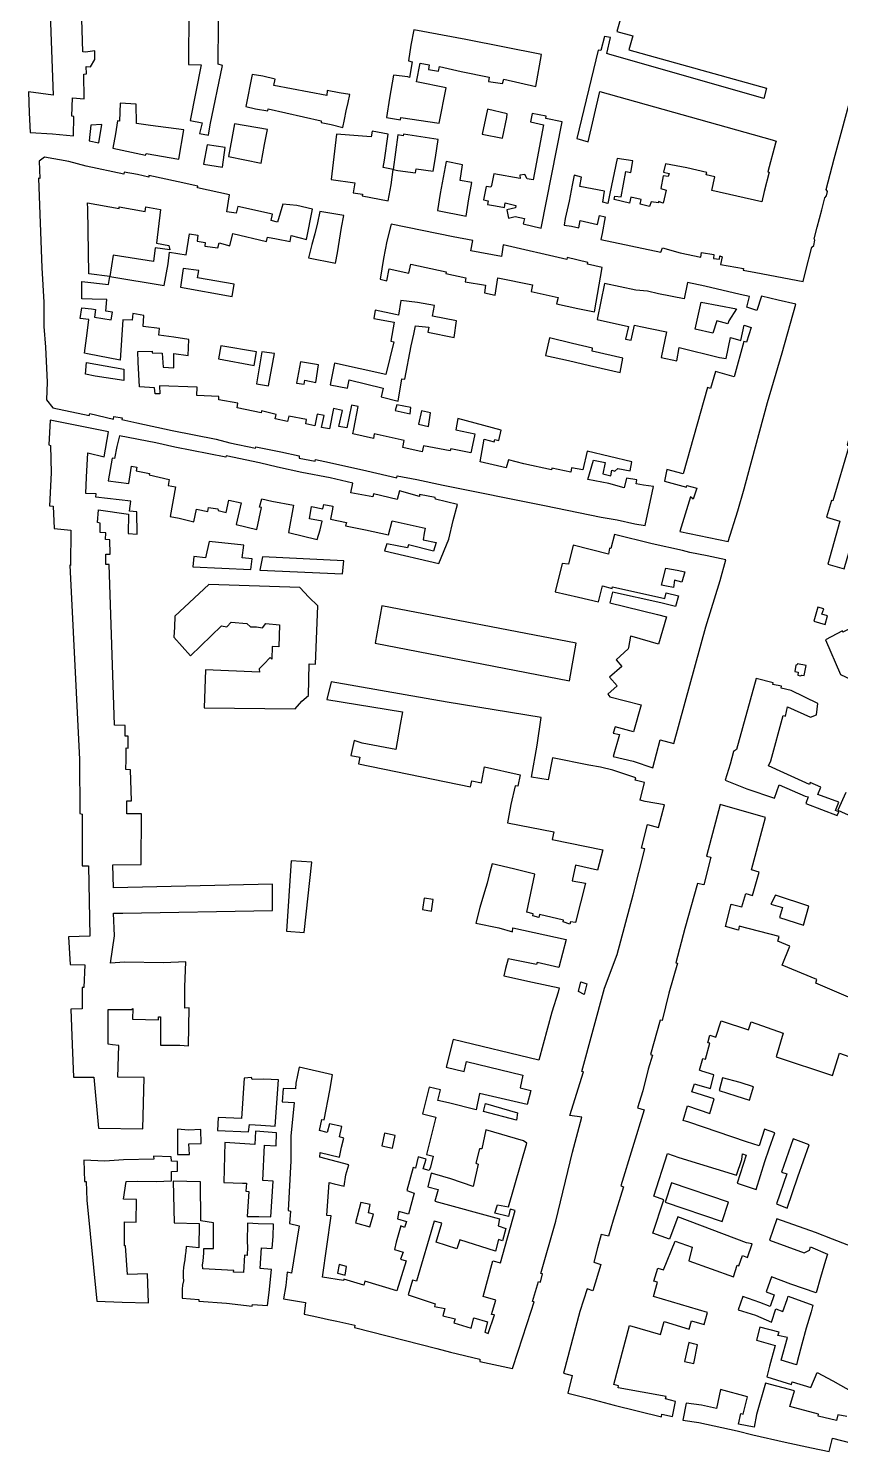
# Model space of a CAD drawing. Extents: x 144 to 1672, y -10 to 1743.
# Drawn here: x 159 to 671, y 141 to 1038 of the extents above; entities that cross this region are included whole.
import ezdxf

# ---------------------------------------------------------------- set-up
doc = ezdxf.new("R2010")
doc.units = 0

msp = doc.modelspace()

# ---------------------------------------------------------------- linework, layer by layer
at = {"layer": ''}
for points in [[(168.832212, 1155.907259), (174.609489, 996.277331), (159.083858, 998.422742), (159.564038, 985.256702), (160.100451, 972.777164), (174.161934, 972.018535), (187.504675, 970.713449), (187.778389, 982.928138), (187.778389, 982.928138)], [(260.668515, 1119.274403), (260.008533, 1015.697683), (267.939459, 1015.536938), (261.100018, 980.439661), (268.51129, 978.789375), (266.979196, 972.239199), (272.518777, 971.168637), (273.695587, 977.635176), (281.42627, 1014.971199), (278.54888, 1015.833834), (279.408048, 1118.672036)], [(187.778389, 982.928138), (186.417349, 983.015653), (186.754667, 994.724393), (194.182339, 993.923277), (193.970831, 1009.507), (195.591497, 1009.775587), (195.390276, 1014.325942), (198.180192, 1014.12194), (200.816956, 1018.800557), (200.907583, 1024.271786), (194.983884, 1023.512469), (193.451244, 1023.659944), (192.507453, 1051.166493)], [(533.511593, 1048.844798), (529.893012, 1036.53304), (540.049809, 1033.731814), (537.490739, 1024.883092), (624.168573, 1000.670383), (622.648527, 994.246926), (524.876399, 1022.228269), (523.639228, 1022.574166), (525.999343, 1032.624417), (522.235813, 1033.410669), (519.936144, 1024.480986), (518.076284, 1024.781299), (504.752082, 968.920836), (511.843858, 966.917479), (519.208429, 998.687623), (627.923799, 968.13815), (630.274387, 967.405511), (630.014302, 966.154325), (625.075517, 947.943878), (625.981479, 947.755814), (622.825974, 935.572537), (621.381731, 929.083182), (589.900823, 936.181166), (591.709409, 944.856651), (586.309651, 946.163629), (586.605785, 947.658273), (574.129934, 950.422768), (560.56432, 952.995235), (559.388148, 947.764048), (562.872264, 946.949002), (562.372316, 944.967505), (559.103625, 945.563908), (557.766339, 937.497876), (560.950996, 936.485407), (559.126629, 928.173152), (556.209415, 929.217415), (556.137176, 928.450096), (551.563248, 928.982309), (550.619805, 926.13689), (544.665334, 927.640732), (545.209721, 930.656992), (538.700363, 932.016427), (537.832304, 928.285866), (528.273898, 930.456136), (528.682186, 932.717082), (532.585583, 932.24708), (535.647216, 948.170393), (538.676447, 947.625002), (539.925493, 954.860858), (530.199108, 956.369631), (525.577619, 934.235427), (524.309104, 927.956531), (521.156377, 928.962996), (522.233583, 935.790816), (506.532733, 938.735587), (507.689308, 944.664291), (502.956046, 945.827235), (501.751437, 939.633126), (499.810385, 929.507814), (497.41791, 918.625359), (496.789056, 914.349842), (501.267116, 913.674982), (505.932575, 912.614852), (506.757276, 917.405166), (517.640611, 914.78418), (518.924815, 920.523225), (522.668343, 919.648174), (520.7351, 909.181589), (519.914886, 905.352213), (557.721791, 897.36986), (558.717028, 900.032645), (569.915497, 897.034307), (582.918204, 894.231623), (583.270932, 897.119255), (591.121455, 895.834968), (590.828759, 893.261631), (594.71625, 892.907391), (594.920882, 894.99182), (596.389489, 894.511094), (595.357174, 889.59815), (609.808892, 887.020239), (609.580868, 886.024489), (617.531028, 884.45177), (647.304367, 878.841477), (648.740455, 884.996555), (648.740455, 884.996555)], [(648.740455, 884.996555), (652.755811, 900.471341), (654.013651, 901.510469), (654.809689, 904.902792), (654.215425, 905.80317), (656.194988, 913.199309), (659.070405, 924.050585), (660.998174, 931.630355), (662.060587, 932.970938), (662.616763, 935.631952), (661.807076, 936.75596), (666.926136, 956.259545), (691.899751, 1047.930303)], [(422.33319, 1001.030473), (403.722974, 1004.743102), (405.920286, 1016.42993), (411.723334, 1015.420106), (411.318687, 1012.480613), (417.472986, 1011.483579), (418.145022, 1014.348096), (431.794172, 1011.22875), (449.398649, 1007.724196), (449.1019, 1005.033114), (457.958202, 1003.628563), (458.682064, 1006.373309), (478.96422, 1001.732812), (482.503088, 1022.033495), (434.76618, 1031.37805), (402.023543, 1037.609559), (399.998862, 1027.865479), (398.532878, 1017.915553), (400.891581, 1017.441353), (399.337783, 1007.485485), (398.296176, 1007.800347), (389.104455, 1008.935649), (386.678154, 994.376092), (384.756016, 982.228108), (393.628278, 980.810577), (393.888489, 982.305239), (417.911112, 978.594816), (422.33319, 1001.030473), (422.33319, 1001.030473)], [(358.18827, 980.938557), (359.376601, 986.519988), (360.492912, 991.768168), (361.5412, 996.688088), (354.824222, 997.908932), (347.420745, 999.193994), (347.075952, 996.221539), (313.662733, 1002.417481), (314.582815, 1006.403467), (306.868355, 1008.365239), (300.179182, 1009.327625), (296.153431, 989.195832), (302.13189, 987.7728), (309.870611, 986.416716), (310.066888, 987.768718), (343.60307, 980.068934), (343.646435, 979.016168), (349.944353, 977.874369), (357.139984, 976.023627), (358.18827, 980.938557), (358.18827, 980.938557)], [(257.101473, 974.403655), (235.964182, 977.164637), (227.251503, 978.436405), (226.862671, 990.720287), (216.776603, 991.34515), (216.355667, 980.025619), (215.22218, 980.190848), (214.020489, 971.920188), (212.307497, 962.877443), (232.941026, 958.482219), (233.268916, 959.632587), (253.775092, 955.959882), (257.101473, 974.403655), (257.101473, 974.403655)], [(460.673365, 982.22602), (460.718433, 984.487152), (448.318513, 987.425241), (445.145262, 971.792367), (457.804868, 969.320146), (460.673365, 982.22602), (460.673365, 982.22602)], [(307.935805, 965.166241), (309.820637, 974.616026), (288.93128, 978.281938), (287.341872, 968.943762), (285.240537, 957.621104), (305.690615, 953.525337), (307.935805, 965.166241), (307.935805, 965.166241)], [(495.469425, 979.521902), (485.160575, 981.587782), (485.388868, 983.108407), (476.488805, 984.794375), (475.556076, 979.498203), (483.637803, 977.635034), (477.269603, 942.970577), (473.40625, 943.690024), (472.022529, 946.243265), (468.801238, 945.870722), (469.023709, 943.826986), (452.408834, 946.801168), (450.860334, 939.383854), (450.61229, 938.269371), (447.511224, 938.831762), (445.830473, 930.380732), (448.823685, 929.650754), (448.447355, 927.446671), (453.496088, 926.566956), (459.043697, 925.582209), (459.536068, 928.352022), (466.201028, 926.87276), (466.136367, 925.319122), (460.655401, 923.945884), (461.670563, 918.772445), (465.794228, 919.738253), (471.661074, 918.600669), (470.861034, 915.195375), (482.151409, 912.402547), (495.469425, 979.521902), (495.469425, 979.521902)], [(205.2982, 977.783126), (198.320956, 977.410521), (197.385848, 967.498239), (203.428298, 966.323641), (205.2982, 977.783126), (205.2982, 977.783126)], [(387.783717, 939.880273), (388.942218, 949.555948), (382.660335, 950.834445), (383.433018, 955.374321), (385.732551, 971.796954), (375.623116, 973.559385), (375.074469, 970.021247), (353.274034, 971.689904), (349.778862, 943.237659), (364.701819, 941.151441), (363.792459, 934.729667), (369.671497, 934.015168), (369.475304, 932.824818), (385.842659, 929.754964), (387.783717, 939.880273), (387.783717, 939.880273)], [(403.499256, 949.988525), (414.231423, 948.356493), (415.676787, 957.017196), (417.35905, 968.41092), (395.371848, 971.697201), (395.207701, 970.730359), (391.895104, 971.323792), (388.942218, 949.555948), (391.923461, 948.837952), (403.058902, 947.470146), (403.499256, 949.988525), (403.499256, 949.988525)], [(283.124044, 963.386842), (271.689413, 965.078112), (269.495834, 952.898337), (281.297505, 950.869599), (283.124044, 963.386842), (283.124044, 963.386842)], [(552.956018, 749.682639), (546.737721, 750.435225), (542.187864, 751.210906), (542.628218, 753.731281), (535.987064, 754.943104), (534.526994, 748.727168), (524.885026, 751.416369), (511.722595, 754.099397), (515.145517, 766.248617), (522.608777, 764.778922), (521.108296, 757.597076), (526.076986, 756.298301), (526.725411, 759.823417), (528.700878, 759.237655), (530.561805, 761.007906), (538.272517, 759.505158), (539.456902, 765.183387), (511.15292, 771.788804), (508.528499, 760.051293), (501.320665, 761.46797), (500.832286, 758.697154), (489.026791, 761.073142), (488.782785, 760.046467), (471.242371, 763.97109), (461.672124, 766.41179), (460.272523, 761.365319), (443.721962, 765.237547), (446.375617, 779.491653), (452.64928, 777.739176), (453.049188, 779.224788), (455.559541, 778.701617), (457.087605, 785.179954), (429.61017, 792.396647), (428.397128, 785.329407), (440.50984, 782.71477), (440.233833, 781.553399), (437.901294, 770.804621), (425.245669, 773.271852), (424.88585, 772.128487), (407.999607, 775.217567), (407.295226, 771.549784), (395.070815, 774.282229), (395.95918, 778.686339), (377.033882, 782.898068), (376.505505, 779.968613), (363.478852, 782.781299), (364.107054, 785.784545), (366.920401, 800.096443), (362.63799, 800.903918), (359.820643, 786.57506), (354.75996, 787.506671), (357.040264, 797.574932), (351.269246, 798.780325), (348.923683, 785.996912), (343.878958, 786.912551), (345.431465, 794.346828), (341.14506, 795.153309), (339.628537, 787.832768), (333.877495, 789.077068), (334.345934, 791.87683), (323.178918, 793.946152), (322.446781, 790.636617), (314.564463, 792.191349), (315.30428, 794.911144), (306.017433, 797.361681), (305.821156, 796.007683), (290.607377, 799.18372), (291.06796, 802.225968), (279.030737, 804.159032), (279.163537, 806.263455), (265.102044, 807.021082), (265.468, 812.333515), (241.619489, 813.12811), (241.888238, 807.93709), (238.882735, 808.053391), (238.545423, 811.869391), (229.073996, 812.425084), (228.15995, 827.931341), (228.095607, 834.756756), (237.104379, 834.889824), (237.099882, 833.906932), (243.398294, 833.7131), (243.928567, 824.811892), (250.649942, 824.368377), (250.806308, 833.485768), (259.698575, 832.153038), (260.146823, 842.25517), (250.751687, 843.690938), (241.344475, 844.931132), (241.646088, 849.312591), (231.412575, 850.410515), (231.8393, 857.469176), (224.922725, 858.651211), (224.501499, 854.523269), (218.57033, 854.766806), (216.900725, 829.209411), (196.227114, 833.297317), (194.47505, 833.650465), (196.066164, 846.295559), (197.176252, 854.953441), (191.708288, 855.58391), (192.649759, 862.343944), (198.792254, 861.671217), (201.414419, 861.249768), (200.657539, 856.399547), (211.289846, 854.615884), (212.034733, 859.42919), (207.832142, 860.219665), (208.394697, 867.509758), (199.274359, 867.75394), (192.636675, 867.942958), (192.614399, 878.949393), (209.533122, 876.939972), (210.330026, 882.003714), (244.653527, 876.232377), (247.095401, 890.012601), (248.041166, 897.367357), (258.422036, 895.635714), (260.608218, 908.951064), (265.736725, 907.965533), (265.503361, 904.352393), (270.540074, 903.387862), (270.323349, 901.079918), (278.513328, 900.154679), (279.205399, 903.169862), (286.061749, 901.302329), (287.8021, 909.213485), (309.169713, 904.142335), (309.741892, 906.869199), (315.425108, 905.684806), (323.981946, 904.071852), (324.7662, 907.825407), (334.368373, 905.384689), (338.170046, 924.436916), (328.272403, 926.676219), (319.407898, 927.656687), (316.117086, 916.280752), (311.970505, 917.321659), (312.862697, 921.401459), (291.055803, 926.041758), (289.971994, 921.90917), (284.045152, 922.801313), (285.747032, 933.524465), (265.624395, 937.900463), (265.788565, 938.912209), (253.512332, 941.757443), (235.045952, 945.751409), (234.921693, 944.733653), (227.73785, 946.22117), (219.420429, 947.697297), (219.232192, 946.454058), (195.549621, 951.674088), (184.426868, 954.427926), (169.240904, 957.337525), (165.906677, 954.680936), (166.268322, 943.864922), (165.494022, 943.94515), (167.552443, 887.400217), (168.718813, 865.82084), (168.762823, 850.515603), (169.80185, 837.435086), (170.780377, 815.37982), (170.551152, 804.298673), (174.360337, 799.149736), (197.436465, 794.404996), (197.700545, 795.657178), (212.582844, 792.115088), (212.839184, 793.836269), (218.151322, 792.896543), (217.959206, 791.876826), (227.361922, 789.653738), (249.691695, 784.993207), (277.317645, 779.402938), (286.089693, 777.144253), (302.245399, 773.85996), (302.461369, 774.699052), (318.233934, 771.484808), (329.731982, 768.911395), (329.679318, 767.402653), (339.764769, 765.559403), (339.93292, 766.55319), (348.844952, 764.843259), (372.399705, 759.404772), (391.205186, 755.045421), (391.477298, 756.396387), (403.925425, 754.039024), (420.460192, 750.502084), (484.236982, 737.629814), (520.104363, 730.232196), (530.233846, 728.629417), (541.217012, 726.076233), (547.810363, 725.04904), (552.956018, 749.682639), (552.956018, 749.682639)], [(436.722274, 930.941221), (438.511713, 941.182359), (431.080339, 942.554247), (432.72194, 952.491114), (422.313268, 954.49119), (420.543914, 944.499505), (418.598825, 934.291377), (416.888978, 923.59517), (434.908573, 920.093393), (436.722274, 930.941221), (436.722274, 930.941221)], [(210.330026, 882.003714), (197.187028, 883.649966), (196.401825, 924.589671), (196.28811, 928.545255), (216.179583, 924.833948), (216.32785, 925.970437), (232.639341, 922.931535), (232.964244, 926.032724), (242.39512, 924.244693), (239.789749, 903.004537), (247.62425, 901.615473), (248.221495, 898.752297), (238.914164, 900.172056), (237.967699, 891.458209), (212.516298, 895.4887), (210.330026, 882.003714), (210.330026, 882.003714)], [(353.786397, 896.88589), (356.408978, 912.799449), (357.766052, 920.528194), (342.755509, 923.052519), (341.239018, 915.792852), (339.519116, 908.832649), (337.707601, 902.243697), (335.507972, 893.818876), (352.509769, 890.356535), (353.786397, 896.88589), (353.786397, 896.88589)], [(520.756014, 887.728533), (511.508906, 889.833782), (511.697022, 890.839531), (498.638659, 894.073325), (498.462383, 892.804134), (458.249206, 901.897355), (457.155759, 894.538681), (437.89088, 898.139886), (439.227421, 904.74904), (426.723417, 907.099443), (387.675132, 914.995639), (384.991337, 904.235072), (382.786423, 893.287659), (380.780068, 880.372357), (384.930641, 879.331449), (386.415341, 886.864549), (398.831276, 884.011265), (400.015663, 889.689491), (422.269591, 885.026022), (422.049473, 883.883581), (434.820699, 881.129904), (434.308543, 878.698375), (447.139992, 876.629201), (446.478924, 871.801882), (453.203661, 870.136986), (454.965527, 881.090617), (476.740643, 876.73773), (475.860359, 872.526205), (492.965791, 868.779425), (491.961896, 864.807451), (505.411599, 861.912728), (515.784266, 859.748028), (520.756014, 887.728533), (520.756014, 887.728533)], [(288.639765, 877.121796), (265.655112, 881.22286), (266.427801, 885.767726), (256.649395, 887.025074), (254.978908, 875.261134), (287.450308, 869.353052), (288.639765, 877.121796), (288.639765, 877.121796)], [(606.15816, 734.282253), (610.108775, 748.041754), (612.54806, 756.81072), (624.985002, 802.658134), (634.045679, 833.934485), (642.798683, 864.573357), (631.655882, 867.161543), (621.083753, 869.542878), (618.149455, 860.631475), (611.788146, 862.702311), (613.619655, 869.376074), (607.601192, 870.632477), (585.307613, 875.81584), (574.563902, 878.297052), (572.3872, 867.868511), (556.243475, 871.164754), (549.323082, 872.686056), (541.979202, 873.442215), (522.143777, 877.496736), (519.802994, 866.23207), (517.430238, 854.886593), (537.213647, 850.581635), (535.333521, 842.508894), (538.881629, 841.942281), (541.005918, 851.346046), (544.757397, 850.40114), (552.061058, 849.050275), (561.224403, 847.054836), (557.963132, 831.00489), (567.6493, 828.896423), (569.122423, 837.212854), (594.536811, 831.03601), (598.763437, 830.413172), (601.60413, 843.589487), (608.093198, 841.579455), (610.217661, 851.330477), (614.599515, 849.851391), (611.565272, 840.627708), (609.928972, 841.009732), (603.830597, 818.770503), (592.209184, 822.068415), (589.062431, 811.388908), (587.178753, 811.948679), (571.672054, 757.688864), (561.463328, 760.431241), (559.894821, 752.917142), (573.771166, 749.149072), (574.083046, 750.216627), (580.280928, 748.574954), (578.098052, 741.67186), (576.446276, 743.004854), (569.645671, 721.293848), (600.176966, 714.834976), (606.15816, 734.282253), (606.15816, 734.282253)], [(394.354625, 817.533962), (396.254395, 817.220655), (400.396389, 838.317335), (401.932882, 845.664806), (402.973391, 850.980884), (411.510621, 850.040501), (410.870417, 846.983379), (427.401188, 843.446443), (428.919375, 854.011032), (413.733407, 856.932595), (414.982232, 863.726399), (404.198288, 865.582976), (393.841182, 866.961357), (392.411441, 857.633074), (390.384024, 858.100118), (377.52895, 860.801952), (376.680032, 855.487772), (389.555244, 853.139172), (387.565385, 841.257647), (389.329399, 840.853603), (384.401328, 820.222331), (351.910547, 827.263986), (349.257244, 813.704397), (360.148791, 811.518467), (361.245152, 816.778637), (382.708559, 811.688481), (381.388565, 806.211892), (392.076256, 803.458283), (394.354625, 817.533962), (394.354625, 817.533962)], [(590.497351, 846.371241), (579.390361, 848.743872), (583.119154, 865.810399), (605.365337, 861.602968), (600.575715, 854.055599), (599.928158, 852.21687), (592.959992, 853.985665), (590.497351, 846.371241), (590.497351, 846.371241)], [(302.851353, 834.495776), (280.397369, 838.223365), (278.768629, 830.019776), (301.410012, 825.90492), (302.851353, 834.495776), (302.851353, 834.495776)], [(314.134603, 833.365383), (306.264082, 834.572852), (302.896833, 814.270074), (310.316278, 812.983008), (314.134603, 833.365383), (314.134603, 833.365383)], [(533.810609, 830.511375), (514.310687, 835.00179), (514.638936, 836.853657), (501.895691, 839.68914), (487.452455, 843.23897), (484.968082, 832.174948), (499.499351, 829.054154), (512.689457, 825.865196), (532.077625, 821.38182), (533.810609, 830.511375), (533.810609, 830.511375)], [(219.221182, 816.460523), (201.113407, 819.255874), (195.102848, 820.356615), (195.749312, 827.818299), (219.236819, 823.578269), (219.221182, 816.460523), (219.221182, 816.460523)], [(333.193172, 816.656351), (340.221361, 815.188872), (341.919425, 826.252301), (330.552815, 828.275824), (327.995335, 814.777054), (332.752815, 814.132982), (333.193172, 816.656351), (333.193172, 816.656351)], [(400.12495, 799.447728), (391.320709, 801.198513), (390.285018, 797.491986), (399.623922, 795.368722), (400.12495, 799.447728), (400.12495, 799.447728)], [(232.095042, 377.071645), (215.502609, 377.176974), (215.999868, 397.195872), (212.148369, 397.695788), (209.358551, 398.103355), (209.413709, 419.969521), (223.926565, 419.812373), (224.785128, 420.590265), (224.614006, 413.82683), (241.022693, 413.45317), (240.971751, 415.292259), (242.312888, 415.311527), (242.387485, 397.38386), (254.573351, 397.281796), (259.84994, 397.053563), (260.3611, 420.822425), (257.666799, 420.6891), (257.705611, 434.063453), (258.236681, 449.983104), (244.194365, 449.257896), (219.599232, 449.684665), (210.849683, 449.144333), (213.269381, 466.361231), (212.773791, 480.60799), (218.493513, 480.54318), (312.920246, 482.223902), (312.904829, 498.814395), (212.598421, 496.61681), (212.302547, 511.144862), (230.164403, 511.326263), (230.224747, 543.27284), (221.012467, 543.268601), (221.112447, 551.402136), (223.9863, 551.411633), (223.477519, 571.05484), (220.472052, 571.247978), (220.6389, 577.464581), (220.598749, 584.757988), (221.879956, 584.664527), (221.891821, 592.207371), (220.075727, 592.240237), (220.095172, 599.000752), (213.257874, 599.12601), (209.901304, 700.429824), (207.813755, 700.389986), (207.936868, 706.939896), (210.563276, 707.000413), (210.452184, 716.058074), (207.630351, 716.299012), (207.796128, 720.434072), (204.251846, 720.683365), (204.346691, 726.589669), (202.570639, 726.872978), (203.189427, 734.848579), (222.095535, 732.123665), (221.82984, 719.97881), (227.509471, 719.57774), (227.368976, 733.54989), (222.77912, 734.158952), (223.532661, 740.276463), (201.628892, 742.843261), (201.709789, 744.91678), (195.287737, 745.292287), (195.763968, 755.476231), (196.542256, 770.897802), (206.838884, 768.338972), (209.48531, 784.031998), (172.671982, 791.452094), (171.961497, 775.932699), (172.955116, 775.442237), (173.453148, 758.181946), (172.281004, 737.525788), (174.639743, 737.120439), (175.279118, 723.055229), (185.835954, 721.976096), (185.5531, 699.759816), (185.114144, 699.961611), (191.233884, 577.516635), (191.427894, 543.445479), (192.876561, 542.995695), (193.031415, 510.394409), (196.87522, 510.461283), (197.706541, 466.0609), (184.38687, 465.708525), (185.347777, 448.188533), (194.55604, 448.138888), (193.985825, 433.722042), (192.932068, 433.697639), (193.008988, 420.289297), (185.724465, 420.066533), (186.66699, 397.855589), (187.406737, 377.167485), (200.33512, 377.273591), (203.176451, 345.111958), (231.136337, 344.576685), (232.095042, 377.071645), (232.095042, 377.071645)], [(412.504657, 795.992752), (406.833457, 797.26395), (404.837459, 788.963756), (411.230944, 787.36788), (412.504657, 795.992752), (412.504657, 795.992752)], [(424.023044, 716.482106), (426.707286, 728.115808), (429.454667, 738.339499), (415.574108, 741.670515), (415.414914, 742.574661), (405.612914, 744.532515), (405.452647, 743.347136), (392.917288, 746.833126), (391.477541, 741.335641), (376.551417, 745.046383), (376.043471, 743.037946), (362.32217, 745.587555), (363.526781, 751.782667), (349.27497, 755.01808), (331.339176, 758.499864), (316.053601, 761.776722), (304.683399, 764.584569), (283.714607, 769.04682), (283.470599, 768.01815), (251.238962, 774.48292), (239.317866, 777.145363), (216.4331, 781.454934), (214.809208, 774.919768), (213.260597, 767.304876), (211.815817, 767.547102), (209.321697, 753.079373), (222.245168, 751.428243), (224.094848, 762.365866), (227.283709, 761.767503), (226.899361, 759.497563), (235.340375, 757.735984), (235.152351, 756.906856), (247.692054, 754.108383), (247.079405, 750.30684), (251.752892, 749.330523), (248.386501, 730.707142), (254.009898, 729.621567), (263.308805, 727.333673), (264.913531, 735.407555), (272.229076, 733.880054), (272.585623, 736.419433), (278.440647, 735.573225), (278.735443, 734.462453), (283.700142, 733.164673), (285.320673, 740.927213), (293.159044, 739.291677), (289.958862, 725.642557), (302.997268, 722.39978), (305.926228, 736.432219), (304.637038, 736.526683), (306.068657, 741.737784), (312.41833, 740.322543), (326.195523, 737.796852), (322.901719, 720.606363), (341.104511, 716.285237), (342.895803, 722.354317), (344.179785, 727.659295), (336.113836, 729.167221), (337.566729, 736.937832), (344.626833, 735.430423), (345.235034, 738.349858), (351.006054, 737.144465), (350.649906, 735.379429), (349.4931, 729.003679), (359.510525, 726.82718), (359.006581, 724.841691), (371.466559, 722.24184), (386.093663, 719.18984), (388.217677, 728.046778), (409.150465, 723.41791), (408.470246, 720.162233), (407.94922, 716.003407), (415.963152, 714.244048), (414.475535, 708.802467), (398.551705, 712.82206), (397.88413, 710.870583), (384.897292, 713.492657), (383.454112, 709.08883), (417.832351, 701.044351), (424.023044, 716.482106), (424.023044, 716.482106)], [(681.408721, 725.943419), (694.917781, 722.030854), (694.361946, 720.038407), (704.602631, 717.341918), (714.00905, 714.54707), (730.340214, 773.193082), (721.33295, 776.007683), (711.252018, 778.882706), (686.939455, 785.433172), (686.479723, 784.037399), (678.150864, 786.573247), (675.135759, 775.752972), (676.352988, 775.433032), (665.989246, 740.541084), (665.290844, 740.740018), (662.176188, 730.37781), (670.588827, 727.763084), (662.899403, 700.741904), (673.283647, 697.786894), (681.408721, 725.943419), (681.408721, 725.943419)], [(557.244677, 589.993379), (565.76516, 587.515301), (586.091499, 661.118249), (595.163084, 690.2981), (598.686316, 703.47507), (586.904809, 705.932866), (575.869471, 707.936253), (571.240018, 709.167), (552.282773, 713.361768), (528.484783, 719.285329), (526.221126, 710.532237), (525.247353, 710.80715), (524.594717, 706.852954), (502.433136, 712.608034), (499.425455, 700.714054), (495.537928, 701.003435), (491.126224, 683.219786), (505.76517, 679.904351), (518.432549, 677.000052), (520.868469, 686.981425), (526.978553, 685.362746), (527.186623, 686.363497), (560.108322, 678.972385), (561.000314, 682.66901), (568.822519, 680.638333), (566.895182, 673.905742), (557.728066, 676.341243), (527.188922, 683.071545), (525.505034, 676.279954), (555.457054, 668.810537), (561.184086, 667.441523), (556.237761, 650.110178), (539.619833, 654.945375), (538.486429, 655.274253), (537.30129, 648.128166), (537.145142, 647.192249), (529.434134, 640.351864), (533.104134, 636.189888), (525.325322, 629.451319), (530.188056, 623.907687), (524.214172, 618.708892), (525.422693, 616.97598), (545.361449, 612.015341), (540.467108, 594.872565), (528.821745, 598.183467), (527.702024, 594.06586), (531.609194, 593.162782), (527.698509, 579.446162), (540.134326, 576.418245), (552.701312, 572.318557), (557.244677, 589.993379), (557.244677, 589.993379)], [(300.014124, 703.902928), (293.716018, 704.693481), (294.837673, 712.565048), (272.88991, 714.965219), (270.629379, 704.541706), (263.289527, 705.375704), (262.651591, 698.972744), (299.148565, 697.283549), (300.014124, 703.902928), (300.014124, 703.902928)], [(357.841685, 702.730641), (306.604739, 705.316505), (304.995777, 696.764647), (356.939449, 694.641429), (357.841685, 702.730641), (357.841685, 702.730641)], [(565.699952, 685.976509), (561.209966, 686.752158), (558.096932, 687.335511), (560.796729, 698.1799), (567.992693, 696.958812), (572.721968, 695.797866), (570.994335, 689.320625), (566.26106, 690.467605), (565.699952, 685.976509), (565.699952, 685.976509)], [(331.344817, 614.215828), (335.605611, 617.935669), (336.086791, 637.75199), (339.966379, 637.551421), (341.549952, 674.354798), (335.741256, 679.914886), (330.100405, 685.87503), (272.832086, 687.907194), (251.315834, 667.878174), (251.076741, 660.883275), (250.78608, 654.515062), (261.313473, 642.751822), (280.789557, 661.73713), (284.082242, 661.224531), (286.765956, 664.057082), (296.628449, 663.303613), (299.078036, 661.039198), (302.7422, 661.057271), (306.553763, 660.523449), (308.698597, 663.292415), (317.367597, 662.44576), (316.869541, 648.622617), (312.674573, 648.718573), (312.391092, 640.788699), (311.333914, 641.870926), (307.396118, 637.547213), (304.596575, 634.56604), (304.779138, 632.533297), (270.581082, 633.929934), (269.862326, 610.078375), (327.123395, 609.444219), (331.344817, 614.215828), (331.344817, 614.215828)], [(504.389136, 650.797387), (381.855691, 674.445838), (377.532781, 650.823649), (500.062244, 627.17719), (504.389136, 650.797387), (504.389136, 650.797387)], [(662.762912, 668.095882), (659.159122, 669.054681), (660.334407, 672.561567), (656.606882, 673.520431), (654.131635, 664.672649), (661.167459, 662.516649), (662.762912, 668.095882), (662.762912, 668.095882)], [(693.414743, 624.254), (691.801844, 631.349637), (692.460689, 631.848229), (683.498785, 645.285066), (691.35701, 651.220317), (696.420328, 655.422716), (701.603278, 659.406523), (692.479825, 669.157333), (686.778284, 665.751557), (680.83706, 661.96871), (672.444922, 657.866808), (672.125942, 658.524563), (661.362074, 652.850247), (670.99427, 631.101862), (691.976288, 621.26514), (693.414743, 624.254), (693.414743, 624.254)], [(646.542435, 630.735219), (648.035076, 630.416134), (649.295583, 636.653132), (643.875755, 637.752565), (643.616002, 637.15398), (642.797643, 636.935868), (642.017274, 632.96976), (644.252274, 632.550509), (643.931944, 630.5769), (645.783785, 630.19776), (646.542435, 630.735219), (646.542435, 630.735219)], [(669.816254, 544.464958), (667.765096, 545.343134), (669.799435, 550.583868), (656.685972, 555.374353), (658.604232, 559.976515), (651.88818, 563.029431), (651.408499, 561.654621), (635.211004, 569.097016), (625.42621, 573.486649), (627.060391, 576.754812), (634.670741, 605.23093), (636.163381, 604.910848), (637.443561, 610.591028), (652.048954, 604.105405), (655.817633, 605.558357), (656.655609, 612.892223), (639.779906, 620.992557), (633.56198, 622.470589), (633.642411, 623.647028), (628.262465, 624.685571), (628.522545, 625.92179), (617.703056, 628.537752), (605.422373, 583.860726), (603.386026, 582.486714), (601.290475, 574.634605), (598.115992, 564.372207), (611.947569, 558.9048), (629.263479, 553.036459), (632.177615, 561.544744), (648.694571, 554.381587), (650.486519, 553.962563), (649.111341, 549.837102), (668.757334, 542.154449), (669.816254, 544.464958), (669.816254, 544.464958)], [(467.733858, 204.476581), (475.893411, 229.758285), (477.784334, 235.524974), (476.846485, 235.803858), (480.644789, 248.29817), (481.78619, 247.994231), (483.046178, 253.209423), (482.068407, 253.474359), (491.501182, 286.423996), (501.889334, 329.909589), (507.875834, 351.890465), (500.360477, 352.975012), (508.828579, 380.613501), (507.830819, 380.818575), (522.09128, 433.250014), (530.033278, 454.620184), (540.131008, 492.219503), (547.56197, 521.117816), (545.570481, 521.599808), (549.294178, 536.50199), (556.250359, 534.703261), (559.917823, 548.91994), (547.868727, 551.074525), (544.687932, 551.844513), (547.27612, 562.979343), (541.533142, 564.392273), (541.941106, 566.019579), (527.414661, 570.789842), (519.67615, 572.577996), (512.288669, 573.94487), (489.276332, 578.595756), (486.734655, 564.764677), (476.202006, 566.321764), (479.649052, 586.576625), (482.27633, 603.873239), (422.900535, 613.731702), (396.423531, 618.208752), (349.835527, 626.445116), (347.23132, 615.222487), (394.809545, 607.643205), (393.428359, 599.598142), (390.562339, 583.765517), (369.457647, 587.881575), (364.43326, 589.545601), (362.360805, 580.047006), (367.876397, 578.887647), (367.139817, 574.697996), (437.749242, 560.321409), (438.449683, 564.091976), (444.703579, 562.701732), (446.560825, 572.846058), (468.942371, 567.919082), (467.513693, 560.662353), (465.881345, 560.969537), (463.189042, 549.182158), (461.119509, 537.60002), (490.134503, 531.985104), (489.173974, 526.960355), (521.026511, 520.603571), (517.734976, 507.812647), (503.973956, 510.769399), (501.685862, 501.069341), (510.202795, 499.445435), (503.851701, 474.791479), (500.790459, 475.189203), (500.22692, 473.742591), (496.056519, 475.045946), (496.316605, 476.296136), (481.278589, 479.778423), (480.862449, 477.778918), (476.907475, 478.864629), (477.251373, 480.096814), (473.296397, 481.181529), (478.28607, 505.178589), (464.896483, 508.579203), (451.295252, 511.785341), (449.419709, 504.8751), (448.219543, 499.56309), (446.620096, 493.98685), (443.597477, 484.103563), (441.109743, 474.277878), (455.55332, 471.354699), (464.173585, 468.861597), (464.482234, 471.405992), (497.930831, 464.017589), (493.275651, 446.252014), (479.614535, 449.444211), (479.258671, 448.227998), (461.406699, 451.753643), (459.806988, 445.662503), (458.74686, 441.006016), (476.694427, 437.09016), (493.680192, 433.441225), (492.856567, 430.747417), (488.99432, 418.091493), (480.692549, 387.902381), (426.838553, 400.9891), (422.319242, 383.543764), (433.713453, 380.820726), (435.105689, 387.066641), (470.669128, 378.434804), (469.032591, 370.585447), (475.733357, 368.852706), (473.405727, 359.89308), (443.413503, 366.859611), (441.208982, 356.685521), (423.888306, 361.060078), (417.127531, 362.529415), (418.691605, 369.173389), (411.651607, 370.98913), (407.523777, 354.163267), (415.80095, 352.003627), (409.913397, 328.403168), (414.059988, 327.365253), (412.419992, 320.556669), (411.732324, 318.344756), (407.857154, 319.387521), (409.664457, 325.544413), (404.647956, 327.025826), (402.983836, 319.879976), (401.495228, 320.277892), (397.520308, 305.8568), (402.233355, 304.177966), (398.594312, 290.911231), (392.61987, 292.416088), (391.679561, 287.908219), (397.446383, 286.281728), (396.135186, 282.392726), (393.732852, 283.415774), (390.801834, 273.142269), (389.857533, 268.637395), (395.173254, 266.881415), (393.638284, 262.503573), (397.054397, 261.382213), (391.209208, 242.557505), (371.091357, 248.576988), (370.483377, 246.090621), (357.816379, 249.774265), (357.744138, 249.005946), (344.369894, 251.212116), (349.830138, 289.888539), (347.183874, 290.032595), (348.563609, 310.773499), (351.780314, 309.977545), (358.030224, 308.588297), (359.143443, 315.58076), (361.070569, 321.888269), (342.688375, 326.677491), (343.001324, 329.815613), (355.113833, 326.76989), (356.334455, 333.048824), (357.79028, 338.756858), (355.080505, 339.583485), (356.608571, 346.060836), (348.77826, 347.867004), (347.258623, 342.25879), (342.593334, 343.66718), (343.997904, 350.610597), (345.502523, 350.297491), (348.956721, 368.908876), (350.74595, 378.72794), (329.669547, 383.556465), (327.644625, 373.357339), (327.323557, 369.949798), (319.62014, 370.134373), (318.96113, 361.55707), (326.500799, 361.178994), (324.51013, 339.972405), (324.494152, 324.423689), (322.833553, 293.078625), (324.242391, 292.794507), (323.659617, 284.991505), (329.634104, 283.576453), (324.809, 253.639002), (322.21091, 254.317888), (321.324461, 245.885389), (319.895218, 237.538986), (333.796252, 235.1659), (332.902399, 227.860992), (337.839274, 226.769782), (342.772158, 225.683565), (348.255799, 224.467341), (353.408188, 223.329122), (364.822449, 220.776702), (364.546351, 219.441702), (416.468429, 206.190311), (425.136685, 203.862828), (443.56696, 199.413856), (443.50629, 197.860211), (464.247731, 193.627589), (467.733858, 204.476581), (467.733858, 204.476581)], [(674.284966, 556.680509), (669.257982, 545.502026), (678.10503, 541.59085)], [(712.237393, 412.067567), (655.411559, 436.450587), (656.031441, 438.802235), (634.17084, 447.762295), (639.018611, 459.718211), (631.308747, 462.891383), (632.248232, 465.800673), (607.037575, 472.370573), (606.57732, 469.958972), (598.388042, 472.275225), (602.023505, 486.364198), (608.820022, 484.546593), (611.135401, 492.976357), (615.357725, 491.737836), (619.572276, 506.464144), (614.891078, 507.981303), (623.557443, 540.881415), (595.158463, 549.087453), (586.432395, 516.526647), (589.242032, 515.846659), (584.850525, 498.529988), (580.723811, 499.409227), (572.79818, 471.03205), (567.10723, 449.391301), (568.240597, 448.991575), (562.630938, 430.200681), (558.419034, 412.863956), (557.181866, 413.222824), (551.251373, 391.482407), (552.388765, 391.142551), (549.733916, 382.334766), (546.33814, 368.644814), (542.864058, 357.923547), (547.070377, 356.606203), (532.496896, 308.661311), (534.10919, 308.162549), (527.540367, 287.020174), (524.625385, 276.877377), (520.123657, 278.115046), (517.8282, 269.626391), (515.468541, 260.47918), (519.754681, 259.141836), (514.844585, 242.423138), (511.157112, 243.660387), (506.583595, 229.472102), (496.281669, 190.673419), (501.821004, 189.095944), (499.12504, 177.956166), (512.574589, 174.701207), (528.338683, 170.468152), (558.031383, 163.138555), (558.331581, 164.771906), (558.331581, 164.771906)], [(337.750781, 512.675918), (324.759102, 513.665493), (321.666797, 469.172333), (332.958266, 468.47401), (337.750781, 512.675918), (337.750781, 512.675918)], [(414.254972, 489.314519), (408.495741, 490.166661), (407.350501, 482.999593), (413.037715, 481.813203), (414.254972, 489.314519), (414.254972, 489.314519)], [(650.930124, 485.02292), (630.006455, 491.909934), (627.03395, 486.331405), (634.349192, 484.195215), (632.414046, 477.797906), (647.63498, 472.967419), (650.930124, 485.02292), (650.930124, 485.02292)], [(509.280723, 429.40783), (505.713322, 431.276667), (507.249194, 437.416732), (510.936621, 436.095663), (509.280723, 429.40783), (509.280723, 429.40783)], [(558.331581, 164.771906), (565.104361, 163.353457), (566.985146, 172.699493), (560.567801, 174.496948), (560.947695, 175.871812), (530.695208, 181.288788), (531.055136, 182.643704), (527.986072, 183.362744), (537.9919, 220.746609), (557.459278, 214.976936), (559.694729, 223.207176), (575.598194, 218.335419), (577.053807, 223.636327), (584.927757, 221.300275), (587.142942, 228.932804), (552.969222, 238.95494), (555.58422, 247.882493), (553.309467, 248.621082), (555.748421, 256.731473), (559.432056, 255.792587), (566.65786, 273.806321), (577.456801, 270.013882), (575.400731, 261.325531), (603.455597, 251.405329), (605.714535, 258.738475), (606.827906, 258.259926), (609.042507, 264.755888), (612.310898, 263.558768), (615.304866, 272.067022), (611.760791, 272.726433), (568.437926, 289.111655), (563.070196, 275.083435), (552.650381, 278.755938), (559.494583, 299.838301), (553.25709, 302.093683), (561.764787, 329.115477), (569.015994, 326.640046), (605.384341, 315.320563), (608.638563, 325.404307), (609.195146, 328.851645), (611.469876, 328.07314), (605.721028, 310.278182), (617.777266, 306.46514), (623.186689, 323.961912), (625.980829, 331.972333), (629.414695, 342.11486), (623.077467, 344.47008), (619.743194, 333.948311), (611.673787, 336.52395), (575.405699, 348.759419), (571.67823, 349.83703), (574.37324, 359.123768), (588.640242, 354.332683), (591.279359, 363.599493), (577.267587, 367.951387), (578.966565, 373.032637), (580.858178, 372.374074), (588.887771, 369.998028), (591.167391, 378.746134), (583.53291, 381.042146), (582.020487, 381.700515), (584.175667, 389.073625), (585.887777, 388.634685), (588.507286, 398.578056), (587.250068, 398.758315), (588.525838, 403.620253), (592.253276, 402.48277), (595.67128, 412.824876), (612.931345, 407.008449), (614.530537, 412.09474), (634.687701, 404.911748), (630.37325, 389.966954), (665.90316, 378.20985), (670.237106, 392.258553), (701.320884, 381.181283)], [(298.32993, 347.287243), (305.542337, 346.983176), (314.562691, 346.321942), (316.573465, 375.580287), (307.333471, 376.025098), (300.032944, 375.731489), (299.690343, 377.021902), (295.07603, 376.65307), (293.410433, 351.121573), (278.546629, 351.866639), (278.211072, 343.571565), (297.768777, 342.721303), (298.32993, 347.287243), (298.32993, 347.287243)], [(616.114036, 371.040794), (607.725385, 373.755297), (596.626691, 376.770553), (594.371457, 368.878605), (604.851242, 365.405647), (613.499318, 362.651094), (616.114036, 371.040794), (616.114036, 371.040794)], [(466.63922, 350.204299), (445.910308, 355.492653), (447.066437, 360.552229), (467.312084, 354.678377), (466.63922, 350.204299), (466.63922, 350.204299)], [(260.60895, 328.456986), (260.193343, 335.253655), (267.988723, 335.372381), (267.658002, 344.241571), (259.97823, 343.838393), (253.025407, 344.412748), (253.081016, 328.370054), (260.60895, 328.456986), (260.60895, 328.456986)], [(313.235639, 311.604924), (306.889475, 312.099138), (307.942667, 334.30607), (315.111138, 333.94415), (315.514499, 342.138405), (302.179525, 343.087247), (301.680282, 334.717417), (282.913082, 335.952447), (282.121848, 310.875521), (294.03606, 310.308593), (296.41898, 310.348281), (296.121076, 305.418982), (297.91314, 305.219487), (297.030815, 289.28504), (304.203503, 289.359186), (311.759242, 289.178677), (313.235639, 311.604924), (313.235639, 311.604924)], [(390.217693, 340.333778), (383.456932, 341.83006), (381.884204, 333.879884), (388.477341, 332.419613), (390.217693, 340.333778), (390.217693, 340.333778)], [(452.821577, 227.418172), (450.86588, 227.651679), (453.696439, 236.61604), (445.770621, 238.988044), (451.773351, 261.473838), (456.622335, 260.230004), (465.947367, 293.224597), (462.682793, 294.076455), (461.606653, 289.335156), (453.125846, 291.363182), (454.693284, 296.786768), (461.685685, 295.550814), (473.221615, 335.602164), (471.202647, 336.981251), (447.461118, 344.094251), (444.936304, 332.015401), (443.383659, 332.078068), (441.119779, 322.900872), (442.584395, 322.421146), (439.288162, 308.266136), (425.396365, 313.072004), (415.207667, 315.976036), (412.849078, 316.680742), (410.745116, 308.012377), (417.230451, 306.487299), (415.159028, 298.997395), (456.037797, 287.832239), (455.033679, 283.430176), (459.922379, 281.802144), (457.930649, 274.047762), (455.432367, 274.768507), (453.480807, 267.512038), (430.908833, 274.740194), (429.085745, 268.937549), (416.103725, 273.209094), (419.650254, 285.088846), (414.89314, 286.461359), (403.589807, 248.557289), (401.099447, 249.163275), (398.488351, 240.071076), (415.389216, 234.29972), (415.025092, 232.547659), (421.578457, 231.35683), (420.171064, 226.689543), (428.073218, 224.868369), (427.201787, 222.352203), (438.056844, 219.018746), (439.716629, 225.500022), (448.424659, 222.902098), (446.6491, 216.379968), (448.90791, 215.686289), (452.821577, 227.418172), (452.821577, 227.418172)], [(643.969246, 314.304894), (651.232092, 334.509918), (640.97199, 338.28212), (633.724721, 317.31971), (637.053094, 316.341094), (630.645002, 297.271198), (637.261509, 294.676349), (643.969246, 314.304894), (643.969246, 314.304894)], [(234.098858, 253.159788), (221.577473, 252.813984), (220.241601, 270.787213), (219.523156, 270.823507), (219.686651, 286.033872), (227.038757, 285.72175), (227.253729, 300.135792), (218.979471, 300.204912), (220.705587, 311.469914), (227.495104, 311.560219), (239.497341, 311.408357), (249.272597, 311.748589), (249.323627, 317.838529), (253.115599, 318.007213), (253.042819, 323.948535), (249.175242, 324.231924), (249.044926, 326.960152), (237.789238, 327.390036), (238.091623, 325.51589), (218.916487, 325.179499), (207.312864, 324.296373), (193.989641, 324.810144), (194.501623, 311.386607), (195.467553, 311.381122), (195.912535, 299.621058), (202.250132, 235.950038), (218.099952, 235.433968), (234.744076, 234.926471), (234.098858, 253.159788), (234.098858, 253.159788)], [(300.391076, 233.89683), (309.746681, 233.166573), (310.868557, 241.464239), (312.161276, 255.989491), (305.084743, 256.617794), (306.049355, 269.572575), (312.722842, 269.120104), (313.317635, 277.009914), (313.580948, 284.532681), (303.77409, 284.833092), (297.2323, 285.242587), (297.018627, 273.350146), (297.224547, 270.169846), (297.01027, 264.859319), (295.202198, 264.975004), (294.517984, 253.959928), (288.283491, 254.284447), (288.463659, 255.357058), (268.945914, 256.308084), (268.807553, 258.911585), (269.195892, 261.183523), (269.353022, 264.026359), (269.573739, 266.333307), (269.563244, 269.210158), (275.686146, 269.217984), (275.702453, 285.400347), (267.815914, 286.533986), (267.533202, 311.133489), (250.362178, 311.578391), (250.903501, 285.359219), (266.609703, 284.994902), (266.478028, 269.56399), (258.391811, 270.492174), (258.182665, 267.3989), (257.826118, 264.858521), (257.601184, 262.116505), (257.228852, 259.928379), (256.832318, 257.244325), (256.587549, 254.73582), (256.637627, 251.215327), (256.81201, 248.805395), (256.255809, 246.103463), (256.06291, 243.561002), (255.909573, 240.33299), (255.940292, 237.97402), (266.549056, 236.93677), (266.516593, 235.901004), (283.982601, 234.702565), (300.183006, 232.89608), (300.391076, 233.89683), (300.391076, 233.89683)], [(600.214735, 298.462299), (564.305842, 310.638712), (560.35204, 298.462802), (596.240894, 286.127738), (600.214735, 298.462299), (600.214735, 298.462299)], [(376.573391, 290.825756), (373.360745, 291.756419), (374.36128, 296.950788), (368.486437, 298.087383), (365.147074, 285.452142), (374.230347, 282.950816), (376.573391, 290.825756), (376.573391, 290.825756)], [(690.839801, 265.391471), (665.85023, 275.030691), (655.051513, 279.26119), (630.720014, 287.884247), (626.250661, 274.433329), (648.047892, 266.410289), (651.417563, 268.122892), (652.037322, 270.235054), (662.79596, 265.685257), (661.420793, 261.57975), (658.206212, 250.95913), (655.471094, 241.294215), (639.587833, 246.643936), (627.352383, 251.254361), (624.018701, 241.888118), (629.142751, 239.972583), (626.664222, 232.519804), (620.051747, 235.193483), (609.448334, 238.886036), (606.494371, 230.557375), (617.317427, 227.083243), (627.437535, 222.733345), (630.052256, 231.12305), (634.617645, 229.486205), (637.311713, 236.938872), (638.011341, 239.130822), (653.471318, 233.40313), (652.455359, 229.257523), (649.360735, 219.054944), (646.625322, 208.812265), (643.770154, 198.549693), (643.090174, 195.760012), (633.54416, 198.794427), (637.399248, 213.062916), (631.460633, 214.381148), (632.16017, 216.393483), (620.063747, 219.688653), (617.983944, 211.418419), (629.68113, 207.943836), (626.11012, 195.011345), (624.43022, 188.215748), (640.014443, 183.484856), (640.454383, 185.197964), (652.111573, 181.564744), (656.259565, 191.029361), (666.003988, 185.723704), (679.096198, 178.3727)], [(359.628609, 257.745275), (354.823589, 259.099852), (353.858791, 253.544237), (358.759689, 252.349269), (359.628609, 257.745275), (359.628609, 257.745275)], [(580.873779, 208.368032), (578.163916, 209.027016), (575.334453, 209.965463), (572.658038, 198.028381), (575.547497, 197.329391), (578.496827, 196.630369), (580.873779, 208.368032), (580.873779, 208.368032)], [(674.977266, 163.309048), (669.281958, 164.296862), (668.421976, 160.749892), (656.903974, 163.386174), (657.084234, 164.641395), (638.889737, 169.654026), (641.824541, 179.537371), (623.689827, 184.370355), (618.019791, 164.601569), (616.502916, 156.590487), (606.537174, 158.40972), (608.057353, 165.085657), (609.549996, 164.765573), (612.20597, 175.765673), (595.168703, 180.19895), (592.691934, 168.401465), (583.305066, 170.439932), (573.642377, 171.680249), (571.621196, 160.978186), (581.527252, 159.518213), (605.820523, 154.16517), (615.562367, 151.608631), (635.988334, 147.073828), (652.690803, 143.577718), (663.729952, 141.180174), (665.78594, 149.709868), (665.78594, 149.709868)], [(665.78594, 149.709868), (690.138595, 143.39885)]]:
    msp.add_lwpolyline(points, dxfattribs=at)

doc.saveas('drawing.dxf')
